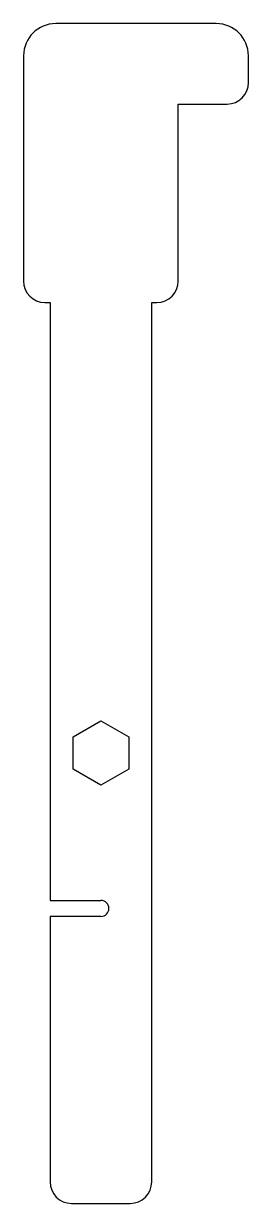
# Model space of a CAD drawing. Header units: millimetres. Extents: x 150 to 171, y -84 to 26.
import ezdxf

# ---------------------------------------------------------------- set-up
doc = ezdxf.new("R2010")
doc.units = ezdxf.units.MM
doc.layers.get('0').update_dxf_attribs({"linetype": 'CONTINUOUS'})

msp = doc.modelspace()

# ---------------------------------------------------------------- linework, layer by layer
for p, q in [((167.53, 26), (152.53, 26)), ((149.53, 23), (149.53, 2)), ((170.53, 20.5), (170.53, 23)), ((163.98, 2), (163.98, 18.5)), ((163.98, 18.5), (168.53, 18.5)), ((151.53, 0), (152, 0)), ((152, 0), (152, -55.75)), ((161.5, -82), (161.5, 0)), ((161.5, 0), (161.98, 0)), ((152, -55.75), (156.75, -55.75)), ((156.75, -57.25), (152, -57.25)), ((152, -57.25), (152, -82)), ((154, -84), (159.5, -84))]:
    msp.add_line(p, q)
msp.add_lwpolyline([(156.75, -45), (154.15, -43.5), (154.15, -40.5), (156.75, -39), (159.35, -40.5), (159.35, -43.5)], close=True)
for centre, radius, start, end in [((152.53, 23), 3, 90, 180), ((167.53, 23), 3, 0, 90), ((168.53, 20.5), 2, -90, 0), ((151.53, 2), 2, 180, 270), ((161.98, 2), 2, 270, 360), ((156.75, -56.5), 0.75, -90, 90), ((154, -82), 2, 180, 270), ((159.5, -82), 2, -90, 0)]:
    msp.add_arc(centre, radius, start, end)

doc.saveas('drawing.dxf')
